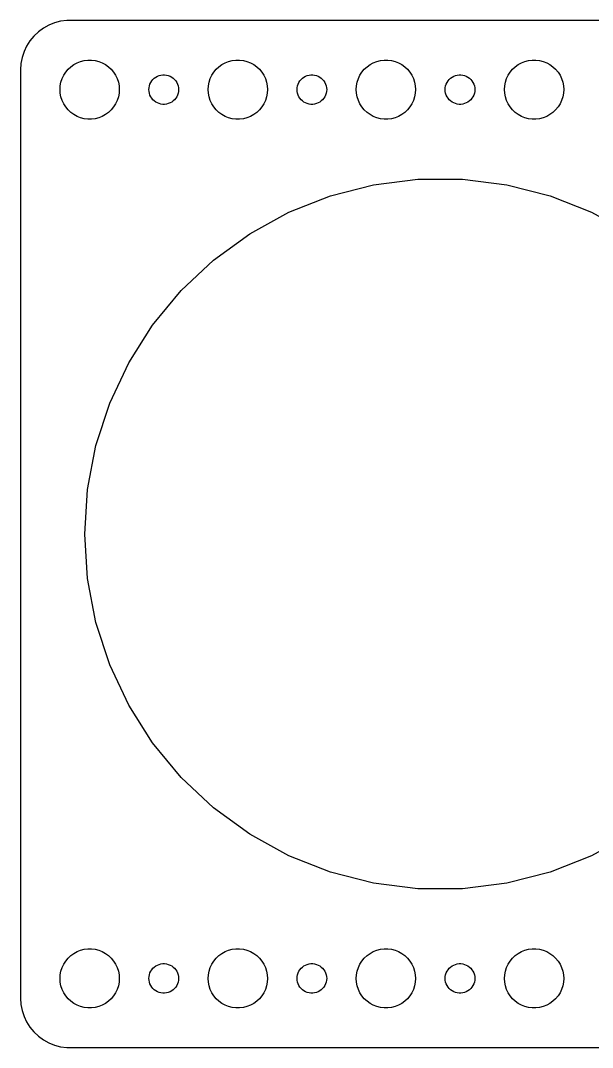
# Model space of a CAD drawing. Header units: metres. Extents: x -120 to 120, y -52 to 52.
# Drawn here: x -119.5 to -61.6, y -52 to 52 of the extents above; entities that cross this region are included whole.
import ezdxf

# ---------------------------------------------------------------- set-up
doc = ezdxf.new("R2010")
doc.units = ezdxf.units.M

msp = doc.modelspace()

# ---------------------------------------------------------------- linework, layer by layer
for p, q in [((-114.814, 51.9901), (-115.437, 51.9114)), ((114.814, 51.9901), (-114.814, 51.9901)), ((-117.179, 51.2216), (-117.687, 50.8526)), ((-116.629, 51.5241), (-117.179, 51.2216)), ((-116.045, 51.7553), (-116.629, 51.5241)), ((-115.437, 51.9114), (-116.045, 51.7553)), ((-118.545, 49.9389), (-118.882, 49.4088)), ((-118.145, 50.4227), (-118.545, 49.9389)), ((-117.687, 50.8526), (-118.145, 50.4227)), ((-118.882, 49.4088), (-119.149, 48.8406)), ((-119.343, 48.2434), (-119.461, 47.6267)), ((-119.149, 48.8406), (-119.343, 48.2434)), ((-113.777, 47.7145), (-113.427, 47.8532)), ((-113.427, 47.8532), (-113.062, 47.9469)), ((-113.062, 47.9469), (-112.688, 47.9941)), ((-112.688, 47.9941), (-112.312, 47.9941)), ((-112.312, 47.9941), (-111.938, 47.9469)), ((-111.938, 47.9469), (-111.573, 47.8532)), ((-111.573, 47.8532), (-111.223, 47.7145)), ((-98.7773, 47.7145), (-98.427, 47.8532)), ((-98.427, 47.8532), (-98.0621, 47.9469)), ((-98.0621, 47.9469), (-97.6884, 47.9941)), ((-97.6884, 47.9941), (-97.3116, 47.9941)), ((-97.3116, 47.9941), (-96.9379, 47.9469)), ((-96.9379, 47.9469), (-96.573, 47.8532)), ((-96.573, 47.8532), (-96.2227, 47.7145)), ((-83.7773, 47.7145), (-83.427, 47.8532)), ((-83.427, 47.8532), (-83.0621, 47.9469)), ((-83.0621, 47.9469), (-82.6884, 47.9941)), ((-82.6884, 47.9941), (-82.3116, 47.9941)), ((-82.3116, 47.9941), (-81.9379, 47.9469)), ((-81.9379, 47.9469), (-81.573, 47.8532)), ((-81.573, 47.8532), (-81.2227, 47.7145)), ((-68.7773, 47.7145), (-68.427, 47.8532)), ((-68.427, 47.8532), (-68.0621, 47.9469)), ((-68.0621, 47.9469), (-67.6884, 47.9941)), ((-67.6884, 47.9941), (-67.3116, 47.9941)), ((-67.3116, 47.9941), (-66.9379, 47.9469)), ((-66.9379, 47.9469), (-66.573, 47.8532)), ((-66.573, 47.8532), (-66.2227, 47.7145)), ((-119.461, 47.6267), (-119.5, 47)), ((-119.5, 47), (-119.5, -47)), ((-114.927, 46.7634), (-114.687, 47.0536)), ((-114.687, 47.0536), (-114.412, 47.3115)), ((-114.412, 47.3115), (-114.107, 47.533)), ((-114.107, 47.533), (-113.777, 47.7145)), ((-111.223, 47.7145), (-110.893, 47.533)), ((-110.893, 47.533), (-110.588, 47.3115)), ((-110.588, 47.3115), (-110.313, 47.0536)), ((-110.313, 47.0536), (-110.073, 46.7634)), ((-99.927, 46.7634), (-99.6869, 47.0536)), ((-99.6869, 47.0536), (-99.4123, 47.3115)), ((-99.4123, 47.3115), (-99.1075, 47.533)), ((-99.1075, 47.533), (-98.7773, 47.7145)), ((-96.2227, 47.7145), (-95.8925, 47.533)), ((-95.8925, 47.533), (-95.5877, 47.3115)), ((-95.5877, 47.3115), (-95.3131, 47.0536)), ((-95.3131, 47.0536), (-95.073, 46.7634)), ((-84.927, 46.7634), (-84.6869, 47.0536)), ((-84.6869, 47.0536), (-84.4123, 47.3115)), ((-84.4123, 47.3115), (-84.1075, 47.533)), ((-84.1075, 47.533), (-83.7773, 47.7145)), ((-81.2227, 47.7145), (-80.8925, 47.533)), ((-80.8925, 47.533), (-80.5877, 47.3115)), ((-80.5877, 47.3115), (-80.3131, 47.0536)), ((-80.3131, 47.0536), (-80.073, 46.7634)), ((-69.927, 46.7634), (-69.6869, 47.0536)), ((-69.6869, 47.0536), (-69.4123, 47.3115)), ((-69.4123, 47.3115), (-69.1075, 47.533)), ((-69.1075, 47.533), (-68.7773, 47.7145)), ((-66.2227, 47.7145), (-65.8925, 47.533)), ((-65.8925, 47.533), (-65.5877, 47.3115)), ((-65.5877, 47.3115), (-65.3131, 47.0536)), ((-65.3131, 47.0536), (-65.073, 46.7634)), ((-115.406, 45.7461), (-115.289, 46.1044)), ((-115.289, 46.1044), (-115.129, 46.4453)), ((-115.129, 46.4453), (-114.927, 46.7634)), ((-110.073, 46.7634), (-109.871, 46.4453)), ((-109.871, 46.4453), (-109.711, 46.1044)), ((-109.711, 46.1044), (-109.594, 45.7461)), ((-106.314, 45.7226), (-106.214, 45.8817)), ((-106.214, 45.8817), (-106.093, 46.0268)), ((-106.093, 46.0268), (-105.956, 46.1558)), ((-105.956, 46.1558), (-105.804, 46.2665)), ((-105.804, 46.2665), (-105.639, 46.3572)), ((-105.639, 46.3572), (-105.464, 46.4266)), ((-105.464, 46.4266), (-105.281, 46.4734)), ((-105.281, 46.4734), (-105.094, 46.497)), ((-105.094, 46.497), (-104.906, 46.497)), ((-104.906, 46.497), (-104.719, 46.4734)), ((-104.719, 46.4734), (-104.536, 46.4266)), ((-104.536, 46.4266), (-104.361, 46.3572)), ((-104.361, 46.3572), (-104.196, 46.2665)), ((-104.196, 46.2665), (-104.044, 46.1558)), ((-104.044, 46.1558), (-103.907, 46.0268)), ((-103.907, 46.0268), (-103.786, 45.8817)), ((-103.786, 45.8817), (-103.686, 45.7226)), ((-100.406, 45.7461), (-100.289, 46.1044)), ((-100.289, 46.1044), (-100.129, 46.4453)), ((-100.129, 46.4453), (-99.927, 46.7634)), ((-95.073, 46.7634), (-94.8711, 46.4453)), ((-94.8711, 46.4453), (-94.7107, 46.1044)), ((-94.7107, 46.1044), (-94.5943, 45.7461)), ((-91.3145, 45.7226), (-91.2135, 45.8817)), ((-91.2135, 45.8817), (-91.0934, 46.0268)), ((-91.0934, 46.0268), (-90.9561, 46.1558)), ((-90.9561, 46.1558), (-90.8037, 46.2665)), ((-90.8037, 46.2665), (-90.6387, 46.3572)), ((-90.6387, 46.3572), (-90.4635, 46.4266)), ((-90.4635, 46.4266), (-90.2811, 46.4734)), ((-90.2811, 46.4734), (-90.0942, 46.497)), ((-90.0942, 46.497), (-89.9058, 46.497)), ((-89.9058, 46.497), (-89.7189, 46.4734)), ((-89.7189, 46.4734), (-89.5365, 46.4266)), ((-89.5365, 46.4266), (-89.3613, 46.3572)), ((-89.3613, 46.3572), (-89.1963, 46.2665)), ((-89.1963, 46.2665), (-89.0439, 46.1558)), ((-89.0439, 46.1558), (-88.9065, 46.0268)), ((-88.9065, 46.0268), (-88.7865, 45.8817)), ((-88.7865, 45.8817), (-88.6855, 45.7226)), ((-85.4057, 45.7461), (-85.2893, 46.1044)), ((-85.2893, 46.1044), (-85.1289, 46.4453)), ((-85.1289, 46.4453), (-84.927, 46.7634)), ((-80.073, 46.7634), (-79.8711, 46.4453)), ((-79.8711, 46.4453), (-79.7107, 46.1044)), ((-79.7107, 46.1044), (-79.5943, 45.7461)), ((-76.3145, 45.7226), (-76.2135, 45.8817)), ((-76.2135, 45.8817), (-76.0934, 46.0268)), ((-76.0934, 46.0268), (-75.9561, 46.1558)), ((-75.9561, 46.1558), (-75.8037, 46.2665)), ((-75.8037, 46.2665), (-75.6387, 46.3572)), ((-75.6387, 46.3572), (-75.4635, 46.4266)), ((-75.4635, 46.4266), (-75.2811, 46.4734)), ((-75.2811, 46.4734), (-75.0942, 46.497)), ((-75.0942, 46.497), (-74.9058, 46.497)), ((-74.9058, 46.497), (-74.7189, 46.4734)), ((-74.7189, 46.4734), (-74.5365, 46.4266)), ((-74.5365, 46.4266), (-74.3613, 46.3572)), ((-74.3613, 46.3572), (-74.1963, 46.2665)), ((-74.1963, 46.2665), (-74.0439, 46.1558)), ((-74.0439, 46.1558), (-73.9065, 46.0268)), ((-73.9065, 46.0268), (-73.7865, 45.8817)), ((-73.7865, 45.8817), (-73.6855, 45.7226)), ((-70.4057, 45.7461), (-70.2893, 46.1044)), ((-70.2893, 46.1044), (-70.1289, 46.4453)), ((-70.1289, 46.4453), (-69.927, 46.7634)), ((-65.073, 46.7634), (-64.8711, 46.4453)), ((-64.8711, 46.4453), (-64.7107, 46.1044)), ((-64.7107, 46.1044), (-64.5943, 45.7461)), ((-115.5, 45), (-115.476, 45.376)), ((-115.476, 44.624), (-115.5, 45)), ((-115.476, 45.376), (-115.406, 45.7461)), ((-109.594, 45.7461), (-109.524, 45.376)), ((-109.524, 45.376), (-109.5, 45)), ((-109.5, 45), (-109.524, 44.624)), ((-106.5, 45), (-106.488, 45.188)), ((-106.488, 44.812), (-106.5, 45)), ((-106.488, 45.188), (-106.453, 45.373)), ((-106.453, 44.627), (-106.488, 44.812)), ((-106.453, 45.373), (-106.395, 45.5522)), ((-106.395, 45.5522), (-106.314, 45.7226)), ((-103.686, 45.7226), (-103.605, 45.5522)), ((-103.605, 45.5522), (-103.547, 45.373)), ((-103.547, 45.373), (-103.512, 45.188)), ((-103.512, 44.812), (-103.547, 44.627)), ((-103.512, 45.188), (-103.5, 45)), ((-103.5, 45), (-103.512, 44.812)), ((-100.5, 45), (-100.476, 45.376)), ((-100.476, 44.624), (-100.5, 45)), ((-100.476, 45.376), (-100.406, 45.7461)), ((-94.5943, 45.7461), (-94.5237, 45.376)), ((-94.5237, 45.376), (-94.5, 45)), ((-94.5, 45), (-94.5237, 44.624)), ((-91.5, 45), (-91.4882, 45.188)), ((-91.4882, 44.812), (-91.5, 45)), ((-91.4882, 45.188), (-91.4529, 45.373)), ((-91.4529, 44.627), (-91.4882, 44.812)), ((-91.4529, 45.373), (-91.3947, 45.5522)), ((-91.3947, 45.5522), (-91.3145, 45.7226)), ((-88.6855, 45.7226), (-88.6053, 45.5522)), ((-88.6053, 45.5522), (-88.5471, 45.373)), ((-88.5471, 45.373), (-88.5118, 45.188)), ((-88.5118, 44.812), (-88.5471, 44.627)), ((-88.5118, 45.188), (-88.5, 45)), ((-88.5, 45), (-88.5118, 44.812)), ((-85.5, 45), (-85.4763, 45.376)), ((-85.4763, 44.624), (-85.5, 45)), ((-85.4763, 45.376), (-85.4057, 45.7461)), ((-79.5943, 45.7461), (-79.5237, 45.376)), ((-79.5237, 45.376), (-79.5, 45)), ((-79.5, 45), (-79.5237, 44.624)), ((-76.5, 45), (-76.4882, 45.188)), ((-76.4882, 44.812), (-76.5, 45)), ((-76.4882, 45.188), (-76.4529, 45.373)), ((-76.4529, 44.627), (-76.4882, 44.812)), ((-76.4529, 45.373), (-76.3947, 45.5522)), ((-76.3947, 45.5522), (-76.3145, 45.7226)), ((-73.6855, 45.7226), (-73.6053, 45.5522)), ((-73.6053, 45.5522), (-73.5471, 45.373)), ((-73.5471, 45.373), (-73.5118, 45.188)), ((-73.5118, 44.812), (-73.5471, 44.627)), ((-73.5118, 45.188), (-73.5, 45)), ((-73.5, 45), (-73.5118, 44.812)), ((-70.5, 45), (-70.4763, 45.376)), ((-70.4763, 44.624), (-70.5, 45)), ((-70.4763, 45.376), (-70.4057, 45.7461)), ((-64.5943, 45.7461), (-64.5237, 45.376)), ((-64.5237, 45.376), (-64.5, 45)), ((-64.5, 45), (-64.5237, 44.624)), ((-115.406, 44.2539), (-115.476, 44.624)), ((-115.289, 43.8956), (-115.406, 44.2539)), ((-115.129, 43.5547), (-115.289, 43.8956)), ((-109.711, 43.8956), (-109.871, 43.5547)), ((-109.594, 44.2539), (-109.711, 43.8956)), ((-109.524, 44.624), (-109.594, 44.2539)), ((-106.395, 44.4478), (-106.453, 44.627)), ((-106.314, 44.2774), (-106.395, 44.4478)), ((-106.214, 44.1183), (-106.314, 44.2774)), ((-106.093, 43.9732), (-106.214, 44.1183)), ((-105.956, 43.8442), (-106.093, 43.9732)), ((-105.804, 43.7335), (-105.956, 43.8442)), ((-105.639, 43.6428), (-105.804, 43.7335)), ((-104.196, 43.7335), (-104.361, 43.6428)), ((-104.044, 43.8442), (-104.196, 43.7335)), ((-103.907, 43.9732), (-104.044, 43.8442)), ((-103.786, 44.1183), (-103.907, 43.9732)), ((-103.686, 44.2774), (-103.786, 44.1183)), ((-103.605, 44.4478), (-103.686, 44.2774)), ((-103.547, 44.627), (-103.605, 44.4478)), ((-100.406, 44.2539), (-100.476, 44.624)), ((-100.289, 43.8956), (-100.406, 44.2539)), ((-100.129, 43.5547), (-100.289, 43.8956)), ((-94.7107, 43.8956), (-94.8711, 43.5547)), ((-94.5943, 44.2539), (-94.7107, 43.8956)), ((-94.5237, 44.624), (-94.5943, 44.2539)), ((-91.3947, 44.4478), (-91.4529, 44.627)), ((-91.3145, 44.2774), (-91.3947, 44.4478)), ((-91.2135, 44.1183), (-91.3145, 44.2774)), ((-91.0934, 43.9732), (-91.2135, 44.1183)), ((-90.9561, 43.8442), (-91.0934, 43.9732)), ((-90.8037, 43.7335), (-90.9561, 43.8442)), ((-90.6387, 43.6428), (-90.8037, 43.7335)), ((-89.1963, 43.7335), (-89.3613, 43.6428)), ((-89.0439, 43.8442), (-89.1963, 43.7335)), ((-88.9065, 43.9732), (-89.0439, 43.8442)), ((-88.7865, 44.1183), (-88.9065, 43.9732)), ((-88.6855, 44.2774), (-88.7865, 44.1183)), ((-88.6053, 44.4478), (-88.6855, 44.2774)), ((-88.5471, 44.627), (-88.6053, 44.4478)), ((-85.4057, 44.2539), (-85.4763, 44.624)), ((-85.2893, 43.8956), (-85.4057, 44.2539)), ((-85.1289, 43.5547), (-85.2893, 43.8956)), ((-79.7107, 43.8956), (-79.8711, 43.5547)), ((-79.5943, 44.2539), (-79.7107, 43.8956)), ((-79.5237, 44.624), (-79.5943, 44.2539)), ((-76.3947, 44.4478), (-76.4529, 44.627)), ((-76.3145, 44.2774), (-76.3947, 44.4478)), ((-76.2135, 44.1183), (-76.3145, 44.2774)), ((-76.0934, 43.9732), (-76.2135, 44.1183)), ((-75.9561, 43.8442), (-76.0934, 43.9732)), ((-75.8037, 43.7335), (-75.9561, 43.8442)), ((-75.6387, 43.6428), (-75.8037, 43.7335)), ((-74.1963, 43.7335), (-74.3613, 43.6428)), ((-74.0439, 43.8442), (-74.1963, 43.7335)), ((-73.9065, 43.9732), (-74.0439, 43.8442)), ((-73.7865, 44.1183), (-73.9065, 43.9732)), ((-73.6855, 44.2774), (-73.7865, 44.1183)), ((-73.6053, 44.4478), (-73.6855, 44.2774)), ((-73.5471, 44.627), (-73.6053, 44.4478)), ((-70.4057, 44.2539), (-70.4763, 44.624)), ((-70.2893, 43.8956), (-70.4057, 44.2539)), ((-70.1289, 43.5547), (-70.2893, 43.8956)), ((-64.7107, 43.8956), (-64.8711, 43.5547)), ((-64.5943, 44.2539), (-64.7107, 43.8956)), ((-64.5237, 44.624), (-64.5943, 44.2539)), ((-114.927, 43.2366), (-115.129, 43.5547)), ((-114.687, 42.9464), (-114.927, 43.2366)), ((-114.412, 42.6885), (-114.687, 42.9464)), ((-114.107, 42.467), (-114.412, 42.6885)), ((-110.588, 42.6885), (-110.893, 42.467)), ((-110.313, 42.9464), (-110.588, 42.6885)), ((-110.073, 43.2366), (-110.313, 42.9464)), ((-109.871, 43.5547), (-110.073, 43.2366)), ((-105.464, 43.5734), (-105.639, 43.6428)), ((-105.281, 43.5266), (-105.464, 43.5734)), ((-105.094, 43.503), (-105.281, 43.5266)), ((-104.906, 43.503), (-105.094, 43.503)), ((-104.719, 43.5266), (-104.906, 43.503)), ((-104.536, 43.5734), (-104.719, 43.5266)), ((-104.361, 43.6428), (-104.536, 43.5734)), ((-99.927, 43.2366), (-100.129, 43.5547)), ((-99.6869, 42.9464), (-99.927, 43.2366)), ((-99.4123, 42.6885), (-99.6869, 42.9464)), ((-99.1075, 42.467), (-99.4123, 42.6885)), ((-95.5877, 42.6885), (-95.8925, 42.467)), ((-95.3131, 42.9464), (-95.5877, 42.6885)), ((-95.073, 43.2366), (-95.3131, 42.9464)), ((-94.8711, 43.5547), (-95.073, 43.2366)), ((-90.4635, 43.5734), (-90.6387, 43.6428)), ((-90.2811, 43.5266), (-90.4635, 43.5734)), ((-90.0942, 43.503), (-90.2811, 43.5266)), ((-89.9058, 43.503), (-90.0942, 43.503)), ((-89.7189, 43.5266), (-89.9058, 43.503)), ((-89.5365, 43.5734), (-89.7189, 43.5266)), ((-89.3613, 43.6428), (-89.5365, 43.5734)), ((-84.927, 43.2366), (-85.1289, 43.5547)), ((-84.6869, 42.9464), (-84.927, 43.2366)), ((-84.4123, 42.6885), (-84.6869, 42.9464)), ((-84.1075, 42.467), (-84.4123, 42.6885)), ((-80.5877, 42.6885), (-80.8925, 42.467)), ((-80.3131, 42.9464), (-80.5877, 42.6885)), ((-80.073, 43.2366), (-80.3131, 42.9464)), ((-79.8711, 43.5547), (-80.073, 43.2366)), ((-75.4635, 43.5734), (-75.6387, 43.6428)), ((-75.2811, 43.5266), (-75.4635, 43.5734)), ((-75.0942, 43.503), (-75.2811, 43.5266)), ((-74.9058, 43.503), (-75.0942, 43.503)), ((-74.7189, 43.5266), (-74.9058, 43.503)), ((-74.5365, 43.5734), (-74.7189, 43.5266)), ((-74.3613, 43.6428), (-74.5365, 43.5734)), ((-69.927, 43.2366), (-70.1289, 43.5547)), ((-69.6869, 42.9464), (-69.927, 43.2366)), ((-69.4123, 42.6885), (-69.6869, 42.9464)), ((-69.1075, 42.467), (-69.4123, 42.6885)), ((-65.5877, 42.6885), (-65.8925, 42.467)), ((-65.3131, 42.9464), (-65.5877, 42.6885)), ((-65.073, 43.2366), (-65.3131, 42.9464)), ((-64.8711, 43.5547), (-65.073, 43.2366)), ((-113.777, 42.2855), (-114.107, 42.467)), ((-113.427, 42.1468), (-113.777, 42.2855)), ((-113.062, 42.0531), (-113.427, 42.1468)), ((-112.688, 42.0059), (-113.062, 42.0531)), ((-112.312, 42.0059), (-112.688, 42.0059)), ((-111.938, 42.0531), (-112.312, 42.0059)), ((-111.573, 42.1468), (-111.938, 42.0531)), ((-111.223, 42.2855), (-111.573, 42.1468)), ((-110.893, 42.467), (-111.223, 42.2855)), ((-98.7773, 42.2855), (-99.1075, 42.467)), ((-98.427, 42.1468), (-98.7773, 42.2855)), ((-98.0621, 42.0531), (-98.427, 42.1468)), ((-97.6884, 42.0059), (-98.0621, 42.0531)), ((-97.3116, 42.0059), (-97.6884, 42.0059)), ((-96.9379, 42.0531), (-97.3116, 42.0059)), ((-96.573, 42.1468), (-96.9379, 42.0531)), ((-96.2227, 42.2855), (-96.573, 42.1468)), ((-95.8925, 42.467), (-96.2227, 42.2855)), ((-83.7773, 42.2855), (-84.1075, 42.467)), ((-83.427, 42.1468), (-83.7773, 42.2855)), ((-83.0621, 42.0531), (-83.427, 42.1468)), ((-82.6884, 42.0059), (-83.0621, 42.0531)), ((-82.3116, 42.0059), (-82.6884, 42.0059)), ((-81.9379, 42.0531), (-82.3116, 42.0059)), ((-81.573, 42.1468), (-81.9379, 42.0531)), ((-81.2227, 42.2855), (-81.573, 42.1468)), ((-80.8925, 42.467), (-81.2227, 42.2855)), ((-68.7773, 42.2855), (-69.1075, 42.467)), ((-68.427, 42.1468), (-68.7773, 42.2855)), ((-68.0621, 42.0531), (-68.427, 42.1468)), ((-67.6884, 42.0059), (-68.0621, 42.0531)), ((-67.3116, 42.0059), (-67.6884, 42.0059)), ((-66.9379, 42.0531), (-67.3116, 42.0059)), ((-66.573, 42.1468), (-66.9379, 42.0531)), ((-66.2227, 42.2855), (-66.573, 42.1468)), ((-65.8925, 42.467), (-66.2227, 42.2855)), ((-88.1246, 34.238), (-83.7457, 35.3623)), ((-83.7457, 35.3623), (-79.2605, 35.929)), ((-79.2605, 35.929), (-74.7395, 35.929)), ((-74.7395, 35.929), (-70.2543, 35.3623)), ((-70.2543, 35.3623), (-65.8754, 34.238)), ((-92.328, 32.5738), (-88.1246, 34.238)), ((-65.8754, 34.238), (-61.6719, 32.5738)), ((-96.2898, 30.3958), (-92.328, 32.5738)), ((-61.6719, 32.5738), (-57.7102, 30.3958)), ((-99.9473, 27.7385), (-96.2898, 30.3958)), ((-103.243, 24.6437), (-99.9473, 27.7385)), ((-106.125, 21.1603), (-103.243, 24.6437)), ((-108.547, 17.3431), (-106.125, 21.1603)), ((-110.472, 13.2525), (-108.547, 17.3431)), ((-111.869, 8.95284), (-110.472, 13.2525)), ((-112.716, 4.51199), (-111.869, 8.95284)), ((-113, 0), (-112.716, 4.51199)), ((-112.716, -4.51199), (-113, 0)), ((-111.869, -8.95284), (-112.716, -4.51199)), ((-110.472, -13.2525), (-111.869, -8.95284)), ((-108.547, -17.3431), (-110.472, -13.2525)), ((-106.125, -21.1603), (-108.547, -17.3431)), ((-103.243, -24.6437), (-106.125, -21.1603)), ((-99.9473, -27.7385), (-103.243, -24.6437)), ((-96.2898, -30.3958), (-99.9473, -27.7385)), ((-92.328, -32.5738), (-96.2898, -30.3958)), ((-57.7102, -30.3958), (-61.6719, -32.5738)), ((-88.1246, -34.238), (-92.328, -32.5738)), ((-61.6719, -32.5738), (-65.8754, -34.238)), ((-83.7457, -35.3623), (-88.1246, -34.238)), ((-65.8754, -34.238), (-70.2543, -35.3623)), ((-79.2605, -35.929), (-83.7457, -35.3623)), ((-74.7395, -35.929), (-79.2605, -35.929)), ((-70.2543, -35.3623), (-74.7395, -35.929)), ((-114.412, -42.6885), (-114.107, -42.467)), ((-114.107, -42.467), (-113.777, -42.2855)), ((-113.777, -42.2855), (-113.427, -42.1468)), ((-113.427, -42.1468), (-113.062, -42.0531)), ((-113.062, -42.0531), (-112.688, -42.0059)), ((-112.688, -42.0059), (-112.312, -42.0059)), ((-112.312, -42.0059), (-111.938, -42.0531)), ((-111.938, -42.0531), (-111.573, -42.1468)), ((-111.573, -42.1468), (-111.223, -42.2855)), ((-111.223, -42.2855), (-110.893, -42.467)), ((-110.893, -42.467), (-110.588, -42.6885)), ((-99.4123, -42.6885), (-99.1075, -42.467)), ((-99.1075, -42.467), (-98.7773, -42.2855)), ((-98.7773, -42.2855), (-98.427, -42.1468)), ((-98.427, -42.1468), (-98.0621, -42.0531)), ((-98.0621, -42.0531), (-97.6884, -42.0059)), ((-97.6884, -42.0059), (-97.3116, -42.0059)), ((-97.3116, -42.0059), (-96.9379, -42.0531)), ((-96.9379, -42.0531), (-96.573, -42.1468)), ((-96.573, -42.1468), (-96.2227, -42.2855)), ((-96.2227, -42.2855), (-95.8925, -42.467)), ((-95.8925, -42.467), (-95.5877, -42.6885)), ((-84.4123, -42.6885), (-84.1075, -42.467)), ((-84.1075, -42.467), (-83.7773, -42.2855)), ((-83.7773, -42.2855), (-83.427, -42.1468)), ((-83.427, -42.1468), (-83.0621, -42.0531)), ((-83.0621, -42.0531), (-82.6884, -42.0059)), ((-82.6884, -42.0059), (-82.3116, -42.0059)), ((-82.3116, -42.0059), (-81.9379, -42.0531)), ((-81.9379, -42.0531), (-81.573, -42.1468)), ((-81.573, -42.1468), (-81.2227, -42.2855)), ((-81.2227, -42.2855), (-80.8925, -42.467)), ((-80.8925, -42.467), (-80.5877, -42.6885)), ((-69.4123, -42.6885), (-69.1075, -42.467)), ((-69.1075, -42.467), (-68.7773, -42.2855)), ((-68.7773, -42.2855), (-68.427, -42.1468)), ((-68.427, -42.1468), (-68.0621, -42.0531)), ((-68.0621, -42.0531), (-67.6884, -42.0059)), ((-67.6884, -42.0059), (-67.3116, -42.0059)), ((-67.3116, -42.0059), (-66.9379, -42.0531)), ((-66.9379, -42.0531), (-66.573, -42.1468)), ((-66.573, -42.1468), (-66.2227, -42.2855)), ((-66.2227, -42.2855), (-65.8925, -42.467)), ((-65.8925, -42.467), (-65.5877, -42.6885)), ((-115.289, -43.8956), (-115.129, -43.5547)), ((-115.129, -43.5547), (-114.927, -43.2366)), ((-114.927, -43.2366), (-114.687, -42.9464)), ((-114.687, -42.9464), (-114.412, -42.6885)), ((-110.588, -42.6885), (-110.313, -42.9464)), ((-110.313, -42.9464), (-110.073, -43.2366)), ((-110.073, -43.2366), (-109.871, -43.5547)), ((-109.871, -43.5547), (-109.711, -43.8956)), ((-105.804, -43.7335), (-105.639, -43.6428)), ((-105.639, -43.6428), (-105.464, -43.5734)), ((-105.464, -43.5734), (-105.281, -43.5266)), ((-105.281, -43.5266), (-105.094, -43.503)), ((-105.094, -43.503), (-104.906, -43.503)), ((-104.906, -43.503), (-104.719, -43.5266)), ((-104.719, -43.5266), (-104.536, -43.5734)), ((-104.536, -43.5734), (-104.361, -43.6428)), ((-104.361, -43.6428), (-104.196, -43.7335)), ((-100.289, -43.8956), (-100.129, -43.5547)), ((-100.129, -43.5547), (-99.927, -43.2366)), ((-99.927, -43.2366), (-99.6869, -42.9464)), ((-99.6869, -42.9464), (-99.4123, -42.6885)), ((-95.5877, -42.6885), (-95.3131, -42.9464)), ((-95.3131, -42.9464), (-95.073, -43.2366)), ((-95.073, -43.2366), (-94.8711, -43.5547)), ((-94.8711, -43.5547), (-94.7107, -43.8956)), ((-90.8037, -43.7335), (-90.6387, -43.6428)), ((-90.6387, -43.6428), (-90.4635, -43.5734)), ((-90.4635, -43.5734), (-90.2811, -43.5266)), ((-90.2811, -43.5266), (-90.0942, -43.503)), ((-90.0942, -43.503), (-89.9058, -43.503)), ((-89.9058, -43.503), (-89.7189, -43.5266)), ((-89.7189, -43.5266), (-89.5365, -43.5734)), ((-89.5365, -43.5734), (-89.3613, -43.6428)), ((-89.3613, -43.6428), (-89.1963, -43.7335)), ((-85.2893, -43.8956), (-85.1289, -43.5547)), ((-85.1289, -43.5547), (-84.927, -43.2366)), ((-84.927, -43.2366), (-84.6869, -42.9464)), ((-84.6869, -42.9464), (-84.4123, -42.6885)), ((-80.5877, -42.6885), (-80.3131, -42.9464)), ((-80.3131, -42.9464), (-80.073, -43.2366)), ((-80.073, -43.2366), (-79.8711, -43.5547)), ((-79.8711, -43.5547), (-79.7107, -43.8956)), ((-75.8037, -43.7335), (-75.6387, -43.6428)), ((-75.6387, -43.6428), (-75.4635, -43.5734)), ((-75.4635, -43.5734), (-75.2811, -43.5266)), ((-75.2811, -43.5266), (-75.0942, -43.503)), ((-75.0942, -43.503), (-74.9058, -43.503)), ((-74.9058, -43.503), (-74.7189, -43.5266)), ((-74.7189, -43.5266), (-74.5365, -43.5734)), ((-74.5365, -43.5734), (-74.3613, -43.6428)), ((-74.3613, -43.6428), (-74.1963, -43.7335)), ((-70.2893, -43.8956), (-70.1289, -43.5547)), ((-70.1289, -43.5547), (-69.927, -43.2366)), ((-69.927, -43.2366), (-69.6869, -42.9464)), ((-69.6869, -42.9464), (-69.4123, -42.6885)), ((-65.5877, -42.6885), (-65.3131, -42.9464)), ((-65.3131, -42.9464), (-65.073, -43.2366)), ((-65.073, -43.2366), (-64.8711, -43.5547)), ((-64.8711, -43.5547), (-64.7107, -43.8956)), ((-115.5, -45), (-115.476, -44.624)), ((-115.476, -44.624), (-115.406, -44.2539)), ((-115.406, -44.2539), (-115.289, -43.8956)), ((-109.711, -43.8956), (-109.594, -44.2539)), ((-109.594, -44.2539), (-109.524, -44.624)), ((-109.524, -44.624), (-109.5, -45)), ((-106.488, -44.812), (-106.453, -44.627)), ((-106.453, -44.627), (-106.395, -44.4478)), ((-106.395, -44.4478), (-106.314, -44.2774)), ((-106.314, -44.2774), (-106.214, -44.1183)), ((-106.214, -44.1183), (-106.093, -43.9732)), ((-106.093, -43.9732), (-105.956, -43.8442)), ((-105.956, -43.8442), (-105.804, -43.7335)), ((-104.196, -43.7335), (-104.044, -43.8442)), ((-104.044, -43.8442), (-103.907, -43.9732)), ((-103.907, -43.9732), (-103.786, -44.1183)), ((-103.786, -44.1183), (-103.686, -44.2774)), ((-103.686, -44.2774), (-103.605, -44.4478)), ((-103.605, -44.4478), (-103.547, -44.627)), ((-103.547, -44.627), (-103.512, -44.812)), ((-100.5, -45), (-100.476, -44.624)), ((-100.476, -44.624), (-100.406, -44.2539)), ((-100.406, -44.2539), (-100.289, -43.8956)), ((-94.7107, -43.8956), (-94.5943, -44.2539)), ((-94.5943, -44.2539), (-94.5237, -44.624)), ((-94.5237, -44.624), (-94.5, -45)), ((-91.4882, -44.812), (-91.4529, -44.627)), ((-91.4529, -44.627), (-91.3947, -44.4478)), ((-91.3947, -44.4478), (-91.3145, -44.2774)), ((-91.3145, -44.2774), (-91.2135, -44.1183)), ((-91.2135, -44.1183), (-91.0934, -43.9732)), ((-91.0934, -43.9732), (-90.9561, -43.8442)), ((-90.9561, -43.8442), (-90.8037, -43.7335)), ((-89.1963, -43.7335), (-89.0439, -43.8442)), ((-89.0439, -43.8442), (-88.9065, -43.9732)), ((-88.9065, -43.9732), (-88.7865, -44.1183)), ((-88.7865, -44.1183), (-88.6855, -44.2774)), ((-88.6855, -44.2774), (-88.6053, -44.4478)), ((-88.6053, -44.4478), (-88.5471, -44.627)), ((-88.5471, -44.627), (-88.5118, -44.812)), ((-85.5, -45), (-85.4763, -44.624)), ((-85.4763, -44.624), (-85.4057, -44.2539)), ((-85.4057, -44.2539), (-85.2893, -43.8956)), ((-79.7107, -43.8956), (-79.5943, -44.2539)), ((-79.5943, -44.2539), (-79.5237, -44.624)), ((-79.5237, -44.624), (-79.5, -45)), ((-76.4882, -44.812), (-76.4529, -44.627)), ((-76.4529, -44.627), (-76.3947, -44.4478)), ((-76.3947, -44.4478), (-76.3145, -44.2774)), ((-76.3145, -44.2774), (-76.2135, -44.1183)), ((-76.2135, -44.1183), (-76.0934, -43.9732)), ((-76.0934, -43.9732), (-75.9561, -43.8442)), ((-75.9561, -43.8442), (-75.8037, -43.7335)), ((-74.1963, -43.7335), (-74.0439, -43.8442)), ((-74.0439, -43.8442), (-73.9065, -43.9732)), ((-73.9065, -43.9732), (-73.7865, -44.1183)), ((-73.7865, -44.1183), (-73.6855, -44.2774)), ((-73.6855, -44.2774), (-73.6053, -44.4478)), ((-73.6053, -44.4478), (-73.5471, -44.627)), ((-73.5471, -44.627), (-73.5118, -44.812)), ((-70.5, -45), (-70.4763, -44.624)), ((-70.4763, -44.624), (-70.4057, -44.2539)), ((-70.4057, -44.2539), (-70.2893, -43.8956)), ((-64.7107, -43.8956), (-64.5943, -44.2539)), ((-64.5943, -44.2539), (-64.5237, -44.624)), ((-64.5237, -44.624), (-64.5, -45)), ((-115.476, -45.376), (-115.5, -45)), ((-115.406, -45.7461), (-115.476, -45.376)), ((-115.289, -46.1044), (-115.406, -45.7461)), ((-109.594, -45.7461), (-109.711, -46.1044)), ((-109.524, -45.376), (-109.594, -45.7461)), ((-109.5, -45), (-109.524, -45.376)), ((-106.5, -45), (-106.488, -44.812)), ((-106.488, -45.188), (-106.5, -45)), ((-106.453, -45.373), (-106.488, -45.188)), ((-106.395, -45.5522), (-106.453, -45.373)), ((-106.314, -45.7226), (-106.395, -45.5522)), ((-106.214, -45.8817), (-106.314, -45.7226)), ((-103.686, -45.7226), (-103.786, -45.8817)), ((-103.605, -45.5522), (-103.686, -45.7226)), ((-103.547, -45.373), (-103.605, -45.5522)), ((-103.512, -45.188), (-103.547, -45.373)), ((-103.512, -44.812), (-103.5, -45)), ((-103.5, -45), (-103.512, -45.188)), ((-100.476, -45.376), (-100.5, -45)), ((-100.406, -45.7461), (-100.476, -45.376)), ((-100.289, -46.1044), (-100.406, -45.7461)), ((-94.5943, -45.7461), (-94.7107, -46.1044)), ((-94.5237, -45.376), (-94.5943, -45.7461)), ((-94.5, -45), (-94.5237, -45.376)), ((-91.5, -45), (-91.4882, -44.812)), ((-91.4882, -45.188), (-91.5, -45)), ((-91.4529, -45.373), (-91.4882, -45.188)), ((-91.3947, -45.5522), (-91.4529, -45.373)), ((-91.3145, -45.7226), (-91.3947, -45.5522)), ((-91.2135, -45.8817), (-91.3145, -45.7226)), ((-88.6855, -45.7226), (-88.7865, -45.8817)), ((-88.6053, -45.5522), (-88.6855, -45.7226)), ((-88.5471, -45.373), (-88.6053, -45.5522)), ((-88.5118, -45.188), (-88.5471, -45.373)), ((-88.5118, -44.812), (-88.5, -45)), ((-88.5, -45), (-88.5118, -45.188)), ((-85.4763, -45.376), (-85.5, -45)), ((-85.4057, -45.7461), (-85.4763, -45.376)), ((-85.2893, -46.1044), (-85.4057, -45.7461)), ((-79.5943, -45.7461), (-79.7107, -46.1044)), ((-79.5237, -45.376), (-79.5943, -45.7461)), ((-79.5, -45), (-79.5237, -45.376)), ((-76.5, -45), (-76.4882, -44.812)), ((-76.4882, -45.188), (-76.5, -45)), ((-76.4529, -45.373), (-76.4882, -45.188)), ((-76.3947, -45.5522), (-76.4529, -45.373)), ((-76.3145, -45.7226), (-76.3947, -45.5522)), ((-76.2135, -45.8817), (-76.3145, -45.7226)), ((-73.6855, -45.7226), (-73.7865, -45.8817)), ((-73.6053, -45.5522), (-73.6855, -45.7226)), ((-73.5471, -45.373), (-73.6053, -45.5522)), ((-73.5118, -45.188), (-73.5471, -45.373)), ((-73.5118, -44.812), (-73.5, -45)), ((-73.5, -45), (-73.5118, -45.188)), ((-70.4763, -45.376), (-70.5, -45)), ((-70.4057, -45.7461), (-70.4763, -45.376)), ((-70.2893, -46.1044), (-70.4057, -45.7461)), ((-64.5943, -45.7461), (-64.7107, -46.1044)), ((-64.5237, -45.376), (-64.5943, -45.7461)), ((-64.5, -45), (-64.5237, -45.376)), ((-115.129, -46.4453), (-115.289, -46.1044)), ((-114.927, -46.7634), (-115.129, -46.4453)), ((-114.687, -47.0536), (-114.927, -46.7634)), ((-110.073, -46.7634), (-110.313, -47.0536)), ((-109.871, -46.4453), (-110.073, -46.7634)), ((-109.711, -46.1044), (-109.871, -46.4453)), ((-106.093, -46.0268), (-106.214, -45.8817)), ((-105.956, -46.1558), (-106.093, -46.0268)), ((-105.804, -46.2665), (-105.956, -46.1558)), ((-105.639, -46.3572), (-105.804, -46.2665)), ((-105.464, -46.4266), (-105.639, -46.3572)), ((-105.281, -46.4734), (-105.464, -46.4266)), ((-105.094, -46.497), (-105.281, -46.4734)), ((-104.906, -46.497), (-105.094, -46.497)), ((-104.719, -46.4734), (-104.906, -46.497)), ((-104.536, -46.4266), (-104.719, -46.4734)), ((-104.361, -46.3572), (-104.536, -46.4266)), ((-104.196, -46.2665), (-104.361, -46.3572)), ((-104.044, -46.1558), (-104.196, -46.2665)), ((-103.907, -46.0268), (-104.044, -46.1558)), ((-103.786, -45.8817), (-103.907, -46.0268)), ((-100.129, -46.4453), (-100.289, -46.1044)), ((-99.927, -46.7634), (-100.129, -46.4453)), ((-99.6869, -47.0536), (-99.927, -46.7634)), ((-95.073, -46.7634), (-95.3131, -47.0536)), ((-94.8711, -46.4453), (-95.073, -46.7634)), ((-94.7107, -46.1044), (-94.8711, -46.4453)), ((-91.0934, -46.0268), (-91.2135, -45.8817)), ((-90.9561, -46.1558), (-91.0934, -46.0268)), ((-90.8037, -46.2665), (-90.9561, -46.1558)), ((-90.6387, -46.3572), (-90.8037, -46.2665)), ((-90.4635, -46.4266), (-90.6387, -46.3572)), ((-90.2811, -46.4734), (-90.4635, -46.4266)), ((-90.0942, -46.497), (-90.2811, -46.4734)), ((-89.9058, -46.497), (-90.0942, -46.497)), ((-89.7189, -46.4734), (-89.9058, -46.497)), ((-89.5365, -46.4266), (-89.7189, -46.4734)), ((-89.3613, -46.3572), (-89.5365, -46.4266)), ((-89.1963, -46.2665), (-89.3613, -46.3572)), ((-89.0439, -46.1558), (-89.1963, -46.2665)), ((-88.9065, -46.0268), (-89.0439, -46.1558)), ((-88.7865, -45.8817), (-88.9065, -46.0268)), ((-85.1289, -46.4453), (-85.2893, -46.1044)), ((-84.927, -46.7634), (-85.1289, -46.4453)), ((-84.6869, -47.0536), (-84.927, -46.7634)), ((-80.073, -46.7634), (-80.3131, -47.0536)), ((-79.8711, -46.4453), (-80.073, -46.7634)), ((-79.7107, -46.1044), (-79.8711, -46.4453)), ((-76.0934, -46.0268), (-76.2135, -45.8817)), ((-75.9561, -46.1558), (-76.0934, -46.0268)), ((-75.8037, -46.2665), (-75.9561, -46.1558)), ((-75.6387, -46.3572), (-75.8037, -46.2665)), ((-75.4635, -46.4266), (-75.6387, -46.3572)), ((-75.2811, -46.4734), (-75.4635, -46.4266)), ((-75.0942, -46.497), (-75.2811, -46.4734)), ((-74.9058, -46.497), (-75.0942, -46.497)), ((-74.7189, -46.4734), (-74.9058, -46.497)), ((-74.5365, -46.4266), (-74.7189, -46.4734)), ((-74.3613, -46.3572), (-74.5365, -46.4266)), ((-74.1963, -46.2665), (-74.3613, -46.3572)), ((-74.0439, -46.1558), (-74.1963, -46.2665)), ((-73.9065, -46.0268), (-74.0439, -46.1558)), ((-73.7865, -45.8817), (-73.9065, -46.0268)), ((-70.1289, -46.4453), (-70.2893, -46.1044)), ((-69.927, -46.7634), (-70.1289, -46.4453)), ((-69.6869, -47.0536), (-69.927, -46.7634)), ((-65.073, -46.7634), (-65.3131, -47.0536)), ((-64.8711, -46.4453), (-65.073, -46.7634)), ((-64.7107, -46.1044), (-64.8711, -46.4453)), ((-119.5, -47), (-119.461, -47.6267)), ((-119.461, -47.6267), (-119.343, -48.2434)), ((-114.412, -47.3115), (-114.687, -47.0536)), ((-114.107, -47.533), (-114.412, -47.3115)), ((-113.777, -47.7145), (-114.107, -47.533)), ((-113.427, -47.8532), (-113.777, -47.7145)), ((-111.223, -47.7145), (-111.573, -47.8532)), ((-110.893, -47.533), (-111.223, -47.7145)), ((-110.588, -47.3115), (-110.893, -47.533)), ((-110.313, -47.0536), (-110.588, -47.3115)), ((-99.4123, -47.3115), (-99.6869, -47.0536)), ((-99.1075, -47.533), (-99.4123, -47.3115)), ((-98.7773, -47.7145), (-99.1075, -47.533)), ((-98.427, -47.8532), (-98.7773, -47.7145)), ((-96.2227, -47.7145), (-96.573, -47.8532)), ((-95.8925, -47.533), (-96.2227, -47.7145)), ((-95.5877, -47.3115), (-95.8925, -47.533)), ((-95.3131, -47.0536), (-95.5877, -47.3115)), ((-84.4123, -47.3115), (-84.6869, -47.0536)), ((-84.1075, -47.533), (-84.4123, -47.3115)), ((-83.7773, -47.7145), (-84.1075, -47.533)), ((-83.427, -47.8532), (-83.7773, -47.7145)), ((-81.2227, -47.7145), (-81.573, -47.8532)), ((-80.8925, -47.533), (-81.2227, -47.7145)), ((-80.5877, -47.3115), (-80.8925, -47.533)), ((-80.3131, -47.0536), (-80.5877, -47.3115)), ((-69.4123, -47.3115), (-69.6869, -47.0536)), ((-69.1075, -47.533), (-69.4123, -47.3115)), ((-68.7773, -47.7145), (-69.1075, -47.533)), ((-68.427, -47.8532), (-68.7773, -47.7145)), ((-66.2227, -47.7145), (-66.573, -47.8532)), ((-65.8925, -47.533), (-66.2227, -47.7145)), ((-65.5877, -47.3115), (-65.8925, -47.533)), ((-65.3131, -47.0536), (-65.5877, -47.3115)), ((-119.343, -48.2434), (-119.149, -48.8406)), ((-119.149, -48.8406), (-118.882, -49.4088)), ((-113.062, -47.9469), (-113.427, -47.8532)), ((-112.688, -47.9941), (-113.062, -47.9469)), ((-112.312, -47.9941), (-112.688, -47.9941)), ((-111.938, -47.9469), (-112.312, -47.9941)), ((-111.573, -47.8532), (-111.938, -47.9469)), ((-98.0621, -47.9469), (-98.427, -47.8532)), ((-97.6884, -47.9941), (-98.0621, -47.9469)), ((-97.3116, -47.9941), (-97.6884, -47.9941)), ((-96.9379, -47.9469), (-97.3116, -47.9941)), ((-96.573, -47.8532), (-96.9379, -47.9469)), ((-83.0621, -47.9469), (-83.427, -47.8532)), ((-82.6884, -47.9941), (-83.0621, -47.9469)), ((-82.3116, -47.9941), (-82.6884, -47.9941)), ((-81.9379, -47.9469), (-82.3116, -47.9941)), ((-81.573, -47.8532), (-81.9379, -47.9469)), ((-68.0621, -47.9469), (-68.427, -47.8532)), ((-67.6884, -47.9941), (-68.0621, -47.9469)), ((-67.3116, -47.9941), (-67.6884, -47.9941)), ((-66.9379, -47.9469), (-67.3116, -47.9941)), ((-66.573, -47.8532), (-66.9379, -47.9469)), ((-118.882, -49.4088), (-118.545, -49.9389)), ((-118.545, -49.9389), (-118.145, -50.4227)), ((-118.145, -50.4227), (-117.687, -50.8526)), ((-117.687, -50.8526), (-117.179, -51.2216)), ((-117.179, -51.2216), (-116.629, -51.5241)), ((-116.629, -51.5241), (-116.045, -51.7553)), ((-116.045, -51.7553), (-115.437, -51.9114)), ((-115.437, -51.9114), (-114.814, -51.9901)), ((-114.814, -51.9901), (114.814, -51.9901))]:
    msp.add_line(p, q)

doc.saveas('drawing.dxf')
